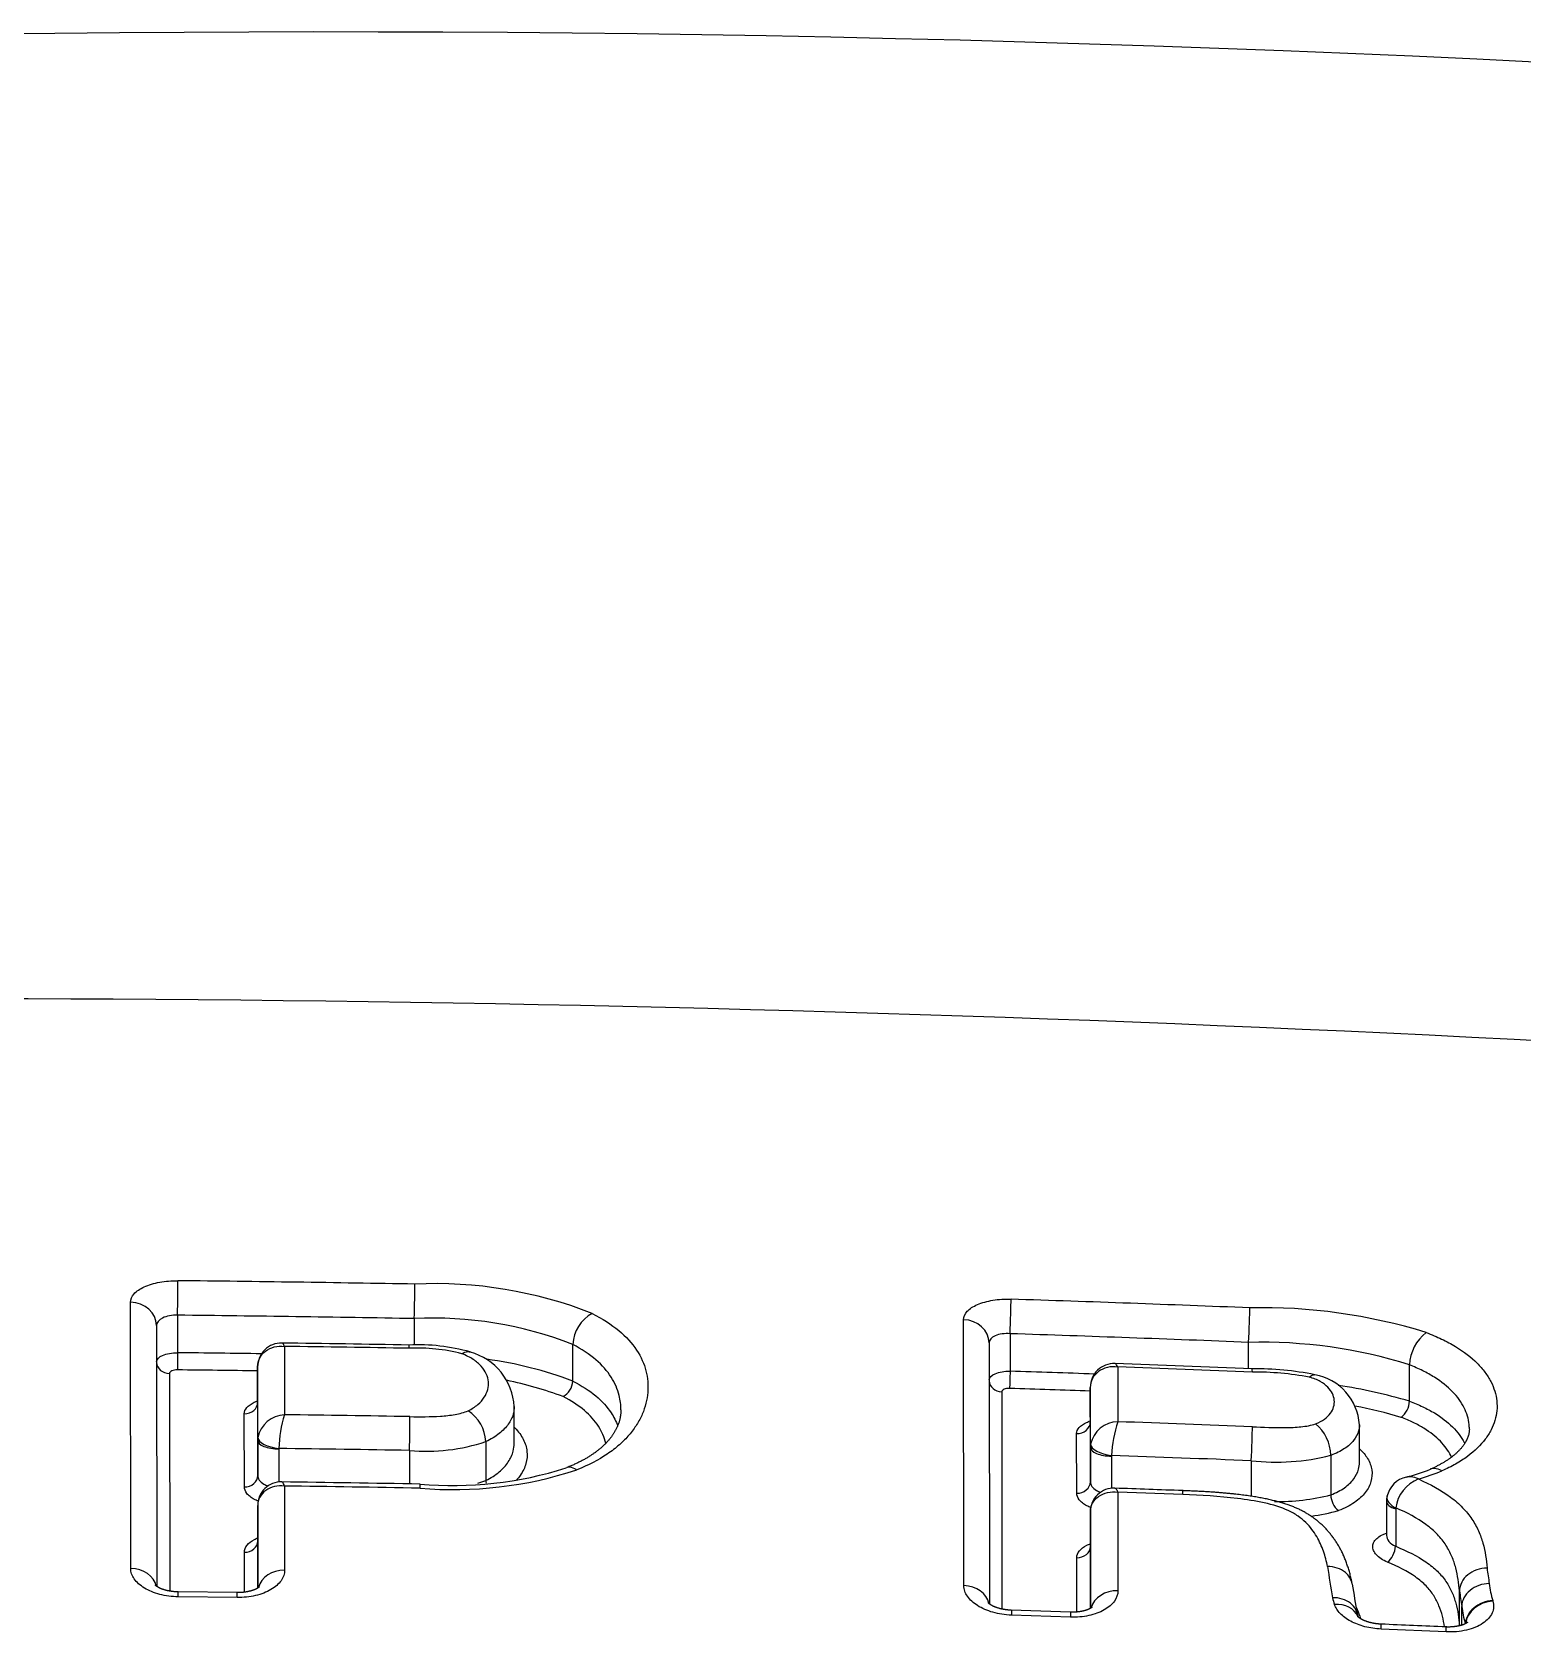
# Model space of a CAD drawing. Header units: millimetres. Extents: x 863 to 5283, y 810 to 2397.
# Drawn here: x 1636.159 to 1636.725, y 1449.06 to 1449.667 of the extents above; entities that cross this region are included whole.
import ezdxf

# ---------------------------------------------------------------- set-up
doc = ezdxf.new("R2010")
doc.units = ezdxf.units.MM
doc.layers.add('Wbudowane', color=175, linetype='Continuous')

# ---------------------------------------------------------------- blocks, each defined once
blk = doc.blocks.new('Z$W@#21058')
for p, q in [((20.01176, 143.22042), (20.01165, 143.32138)), ((20.02953, 143.3165), (20.02953, 143.30226)), ((20.1194, 143.30514), (20.1194, 143.31521)), ((20.32797, 143.21386), (20.32787, 143.31478)), ((20.02154, 143.31255), (20.02164, 143.21359)), ((20.34552, 143.30949), (20.34552, 143.29526)), ((20.07008, 143.30468), (20.07011, 143.27875)), ((20.17954, 143.30539), (20.17954, 143.3054)), ((20.17954, 143.2915), (20.17954, 143.30539)), ((20.33752, 143.30595), (20.33763, 143.20694)), ((20.43605, 143.29621), (20.43605, 143.3062)), ((20.05996, 143.26911), (20.05993, 143.29688)), ((20.05993, 143.29688), (20.05993, 143.29679)), ((20.05993, 143.29679), (20.05993, 143.28346)), ((20.38634, 143.29684), (20.38636, 143.27607)), ((20.49709, 143.28385), (20.49709, 143.29764)), ((20.49709, 143.29764), (20.49709, 143.29764)), ((20.02648, 143.29436), (20.02656, 143.21178)), ((20.17954, 143.29149), (20.17954, 143.2915)), ((20.37594, 143.28904), (20.37594, 143.289)), ((20.37597, 143.26641), (20.37594, 143.28904)), ((20.37594, 143.289), (20.37594, 143.27594)), ((20.05993, 143.28346), (20.05996, 143.25565)), ((20.34234, 143.28742), (20.34243, 143.20497)), ((20.49709, 143.28385), (20.49709, 143.28385)), ((20.05488, 143.25135), (20.05485, 143.27908)), ((20.15732, 143.26785), (20.15732, 143.28179)), ((20.37078, 143.24896), (20.37075, 143.27156)), ((20.37594, 143.27594), (20.37597, 143.25328)), ((20.47811, 143.26062), (20.47811, 143.2749)), ((20.05996, 143.25565), (20.05996, 143.26911)), ((20.06797, 143.26593), (20.06796, 143.26573)), ((20.06796, 143.26573), (20.06796, 143.25317)), ((20.11757, 143.26516), (20.11757, 143.25247)), ((20.14652, 143.26853), (20.14652, 143.26852)), ((20.14652, 143.26852), (20.14652, 143.25374)), ((20.37597, 143.25328), (20.37597, 143.26641)), ((20.38399, 143.26327), (20.38397, 143.26303)), ((20.38397, 143.26303), (20.38397, 143.2508)), ((20.43704, 143.26129), (20.43704, 143.24778)), ((20.46722, 143.26332), (20.46722, 143.26331)), ((20.46722, 143.26331), (20.46722, 143.24832)), ((20.14652, 143.25373), (20.14652, 143.25374)), ((20.07014, 143.25166), (20.07017, 143.21972)), ((20.38639, 143.2493), (20.38642, 143.2119)), ((20.41103, 143.2484), (20.38639, 143.2493)), ((20.46722, 143.24832), (20.46722, 143.24832)), ((20.48838, 143.24582), (20.48838, 143.23291)), ((20.05998, 143.24427), (20.05998, 143.24408)), ((20.06001, 143.21298), (20.05998, 143.24427)), ((20.05998, 143.24408), (20.05998, 143.23078)), ((20.37603, 143.20527), (20.37599, 143.24187)), ((20.37599, 143.24187), (20.37599, 143.24173)), ((20.37599, 143.24173), (20.37599, 143.2287)), ((20.49187, 143.24335), (20.49185, 143.24304)), ((20.49185, 143.24304), (20.49185, 143.22878)), ((20.05998, 143.23078), (20.06, 143.21297)), ((20.37599, 143.2287), (20.37602, 143.20526)), ((20.05493, 143.21138), (20.05491, 143.22655)), ((20.37082, 143.20385), (20.3708, 143.22446)), ((20.05215, 143.21121), (20.02977, 143.21148)), ((20.05217, 143.20935), (20.02978, 143.20962)), ((20.51606, 143.19862), (20.51606, 143.21184)), ((20.36838, 143.20378), (20.34596, 143.20453)), ((20.51693, 143.19887), (20.51693, 143.206)), ((20.52867, 143.2082), (20.52873, 143.208)), ((20.36842, 143.20191), (20.346, 143.20266)), ((20.51101, 143.1963), (20.48631, 143.19737))]:
    blk.add_line(p, q)
for centre, radius, start, end in [((20.08536, 134.57068), 9.23285, 71.919951, 91.398326), ((19.93395, 131.71214), 11.72448, 80.27926, 90.361369), ((19.86433, 128.71244), 14.61809, 88.999437, 89.351969), ((20.12711, 143.16446), 0.16402, 68.61959, 92.6289), ((19.87621, 129.15077), 14.17959, 87.735516, 88.10185), ((20.44128, 143.11002), 0.20933, 72.74036, 91.31422), ((19.86433, 128.72345), 14.59399, 88.998563, 89.35141), ((20.12664, 143.17033), 0.14506, 68.61405, 92.86031), ((20.19375, 143.30471), 0.01423, 118.7381, 177.22071), ((19.87627, 129.16351), 14.15376, 87.733367, 88.100084), ((20.51377, 143.29684), 0.0167, 128.43175, 177.23783), ((19.86432, 128.68758), 14.61562, 89.227445, 89.3523), ((20.06888, 143.29698), 0.00895, 88.58562, 180.26009), ((19.87004, 128.94352), 14.36379, 89.013289, 89.205933), ((19.86442, 128.58492), 14.7212, 89.015302, 89.199527), ((20.12086, 143.23219), 0.07308, 74.31565, 92.72091), ((20.12058, 143.23624), 0.06778, 75.60359, 92.67712), ((20.13446, 143.28049), 0.02289, 3.26234, 74.24422), ((20.44087, 143.11866), 0.1876, 72.56185, 91.47304), ((19.8643, 128.69112), 14.60555, 89.232546, 89.352016), ((20.12664, 143.15133), 0.14981, 69.32256, 82.26179), ((19.87613, 129.12275), 14.18028, 87.973849, 88.103078), ((20.38492, 143.28915), 0.00897, 87.2912, 180.23438), ((19.90541, 129.78843), 13.5182, 87.744601, 87.965443), ((19.87696, 129.0297), 14.27624, 87.749982, 87.955246), ((20.43878, 143.18489), 0.11128, 78.40349, 90.705), ((20.43787, 143.17863), 0.1163, 79.50526, 90.20788), ((20.12639, 143.15422), 0.14039, 69.36887, 78.48097), ((20.17234, 143.2919), 0.00721, 299.1727, 356.74216), ((19.87604, 129.12559), 14.1709, 87.978368, 88.102193), ((20.45753, 143.27359), 0.02062, 3.65234, 79.87114), ((20.44079, 143.09415), 0.19787, 73.47104, 81.50002), ((20.48861, 143.28433), 0.00849, 308.88653, 356.73389), ((20.07068, 143.26788), 0.01088, 92.99736, 168.40876), ((20.11438, 143.26478), 0.04642, 162.48317, 178.58135), ((19.86438, 128.48883), 14.79135, 89.018485, 89.203055), ((20.13183, 143.26784), 0.01471, 2.6959, 57.2261), ((20.44065, 143.09903), 0.18646, 73.39225, 78.9447), ((20.38672, 143.26514), 0.01094, 91.89538, 167.40792), ((20.43289, 143.26083), 0.04896, 161.8638, 177.15032), ((19.87632, 128.92555), 14.35958, 87.760417, 87.964487), ((20.45142, 143.26303), 0.01581, 1.04094, 50.77297), ((20.06757, 143.26911), 0.00761, 172.74506, 179.9921), ((19.86438, 128.4925), 14.77483, 89.018124, 89.210472), ((20.12395, 143.33642), 0.07155, 264.88226, 288.39278), ((20.38363, 143.26641), 0.00766, 171.63951, 179.98964), ((20.13409, 143.39221), 0.14036, 264.86972, 287.81855), ((19.87636, 128.93229), 14.33996, 87.75922, 87.971344), ((20.44656, 143.34522), 0.08447, 263.5311, 284.16148), ((20.47804, 143.32413), 0.07136, 284.54213, 292.19971), ((20.06883, 143.24438), 0.00885, 88.56482, 180.26189), ((19.87449, 129.09627), 14.15829, 89.00016, 89.212595), ((20.1343, 143.39974), 0.14943, 265.10879, 288.22111), ((20.12396, 143.31727), 0.06743, 286.79137, 289.55069), ((20.15395, 143.25414), 0.00744, 183.19689, 191.21164), ((20.49801, 143.2456), 0.00968, 102.18368, 167.74163), ((20.50559, 143.24146), 0.01385, 111.59221, 172.16383), ((20.47885, 143.33145), 0.08009, 285.67934, 292.39559), ((19.8644, 128.44949), 14.8036, 89.004648, 89.203698), ((20.38488, 143.24198), 0.00888, 87.32271, 180.43164), ((19.96713, 131.34986), 11.90833, 87.863894, 87.987647), ((20.44697, 143.32705), 0.0813, 269.18268, 284.42847), ((20.47511, 143.24847), 0.00789, 181.12768, 230.79347), ((20.49778, 143.24585), 0.0094, 168.9362, 180.14641), ((20.44717, 143.32818), 0.08884, 278.21443, 284.97165), ((21.66745, 143.4108), 1.21638, 188.97166, 189.538), ((20.84583, 143.26354), 0.32219, 187.67605, 188.73111), ((21.60554, 143.39383), 1.14432, 189.0225, 189.58795), ((20.88219, 143.26247), 0.36961, 187.87331, 188.78891), ((20.56683, 143.21915), 0.03971, 186.52693, 196.00217), ((20.53085, 143.22643), 0.06527, 195.26524, 197.54738), ((20.53207, 143.21895), 0.05708, 195.57741, 197.22171), ((20.55632, 143.21061), 0.03967, 186.67638, 196.41965), ((19.9843, 131.38138), 11.82852, 87.448032, 87.567772)]:
    blk.add_arc(centre, radius, start, end)
for centre, major_axis, ratio, start_param, end_param in [((20.02953, 143.32073), (-0.00011, -0.01), 0.005881, 1.134501, 2.662121), ((20.11939, 143.31944), (-0.00017, -0.01), 0.008753, 1.134546, 2.66241), ((20.01154, 143.31255), (-0.01, -0.00001), 0.883626, 3.140536, 4.69999), ((20.34551, 143.31372), (-0.00033, -0.00999), 0.016063, 1.13474, 2.66373), ((20.43604, 143.31042), (0.0004, 0.00999), 0.019044, 4.276445, 5.806109), ((20.32752, 143.30595), (-0.01, -0.00001), 0.884166, 3.140534, 4.67603), ((20.02954, 143.30015), (-0.00006, -0.005), 0.005874, 4.276093, 5.797003), ((20.11722, 143.29518), (-0.00017, -0.01), 0.008621, 2.639021, 3.141582), ((20.02654, 143.29878), (0.005, 0.00001), 0.88348, 3.20419, 4.698852), ((20.34552, 143.29314), (-0.00017, -0.005), 0.016038, 4.276332, 5.798526), ((20.43701, 143.28617), (-0.00039, -0.00999), 0.018921, 2.640681, 3.141767), ((20.34252, 143.29184), (0.005, 0.00001), 0.884052, 3.196722, 4.674838), ((20.05493, 143.28346), (0.005, 0.00001), 0.876482, 4.69682, 6.282158), ((20.11756, 143.26939), (-0.00017, -0.01), 0.008593, 1.134543, 2.610999), ((20.37094, 143.27594), (0.005, 0.00001), 0.877002, 4.672889, 6.282156), ((20.43704, 143.26551), (-0.00039, -0.00999), 0.018832, 1.134844, 2.617974), ((20.06796, 143.26911), (0.008, 0), 0.422618, 3.142138, 4.712935), ((20.06797, 143.26931), (0.00794, -0.00097), 0.420013, 3.203765, 4.764046), ((20.38397, 143.26641), (0.008, 0), 0.422618, 3.142138, 4.712935), ((20.38398, 143.26665), (0.00792, -0.00112), 0.419142, 3.212536, 4.772004), ((20.05496, 143.25565), (0.005, 0.00001), 0.861404, 4.696982, 6.282212), ((20.37097, 143.25328), (-0.005, -0.00001), 0.864696, 1.531612, 3.140608), ((20.41062, 143.23992), (-0.00037, -0.00999), 0.017921, 2.585634, 3.141647), ((20.49641, 143.24614), (0.00786, -0.00151), 0.515511, 3.141384, 4.199187), ((20.49638, 143.24582), (0.008, 0), 0.422618, 3.141577, 4.109974), ((20.05498, 143.23078), (0.005, 0.00001), 0.845548, 4.697092, 6.282259), ((20.37099, 143.2287), (-0.005, -0.00001), 0.849218, 1.531873, 3.140656), ((20.48901, 143.22704), (0.00188, 0.00463), 0.466518, 3.7759, 5.277976), ((20.01165, 143.21219), (-0.01, -0.00001), 0.822203, 3.325631, 4.700407), ((20.07001, 143.2115), (0.01, 0.00001), 0.82216, 1.554511, 2.941827), ((20.02965, 143.20148), (-0.00011, -0.01), 0.005839, 2.521212, 3.141802), ((20.05202, 143.20122), (-0.00013, -0.01), 0.006547, 2.521189, 3.141735), ((20.32763, 143.20565), (-0.01, -0.00001), 0.821812, 3.313221, 4.677019), ((20.38603, 143.20369), (-0.01, -0.00001), 0.821706, 4.67264, 6.07139), ((20.46816, 143.19856), (-0.0095, -0.00311), 0.800724, 3.199222, 4.409988), ((20.52823, 143.19978), (0.00955, 0.00297), 0.805073, 1.275003, 2.808978)]:
    blk.add_ellipse(centre, major_axis=major_axis, ratio=ratio, start_param=start_param, end_param=end_param)
for points, knots in [([(20.01165, 143.32138), (20.01165, 143.3225), (20.01213, 143.3236), (20.01392, 143.32561), (20.01525, 143.32653), (20.01774, 143.32766), (20.01867, 143.32801), (20.02063, 143.3286), (20.02166, 143.32884), (20.02384, 143.32924), (20.02499, 143.32939), (20.02729, 143.32957), (20.02847, 143.32962), (20.02966, 143.3296)], [0, 0, 0, 0, 0.25, 0.25, 0.5, 0.5, 0.625, 0.625, 0.75, 0.75, 0.875, 0.875, 1, 1, 1, 1]), ([(20.32787, 143.31478), (20.32787, 143.3159), (20.32835, 143.31699), (20.33014, 143.31895), (20.33148, 143.31984), (20.33397, 143.32092), (20.33489, 143.32124), (20.33685, 143.32178), (20.33788, 143.32201), (20.34007, 143.32235), (20.34121, 143.32248), (20.34352, 143.32261), (20.34469, 143.32263), (20.34588, 143.32259)], [0, 0, 0, 0, 0.25, 0.25, 0.5, 0.5, 0.625, 0.625, 0.75, 0.75, 0.875, 0.875, 1, 1, 1, 1]), ([(20.02953, 143.3165), (20.02848, 143.31653), (20.02744, 143.31645), (20.0255, 143.31609), (20.02461, 143.3158), (20.0224, 143.31471), (20.02154, 143.31366), (20.02154, 143.31255)], [0, 0, 0, 0, 0.25, 0.25, 0.5, 0.5, 1, 1, 1, 1]), ([(20.18691, 143.31719), (20.1908, 143.31521), (20.19419, 143.31301), (20.19977, 143.30835), (20.20201, 143.30588), (20.20546, 143.30068), (20.20662, 143.29804), (20.20799, 143.29268), (20.2082, 143.28995), (20.20774, 143.28443), (20.20707, 143.28169), (20.20532, 143.27761), (20.20461, 143.27626), (20.20294, 143.27361), (20.20199, 143.27231), (20.1998, 143.26977), (20.19858, 143.26853), (20.19583, 143.26611), (20.1943, 143.26492), (20.1893, 143.26154), (20.18544, 143.25954), (20.18103, 143.25781)], [0, 0, 0, 0, 0.125, 0.125, 0.25, 0.25, 0.375, 0.375, 0.5, 0.5, 0.625, 0.625, 0.6875, 0.6875, 0.75, 0.75, 0.8125, 0.8125, 0.875, 0.875, 1, 1, 1, 1]), ([(20.34552, 143.30949), (20.34446, 143.30957), (20.34343, 143.30954), (20.34149, 143.30927), (20.3406, 143.30904), (20.33838, 143.30806), (20.33752, 143.30705), (20.33752, 143.30595)], [0, 0, 0, 0, 0.25, 0.25, 0.5, 0.5, 1, 1, 1, 1]), ([(20.50339, 143.30992), (20.50547, 143.30915), (20.50743, 143.30831), (20.51115, 143.30654), (20.51291, 143.30559), (20.51775, 143.30265), (20.52047, 143.30055), (20.52385, 143.29718), (20.52486, 143.29602), (20.5266, 143.29368), (20.52809, 143.29132), (20.52908, 143.28889), (20.52983, 143.28644), (20.53009, 143.2852), (20.53048, 143.28148), (20.53024, 143.27902), (20.52915, 143.27537), (20.52866, 143.27415), (20.52742, 143.27176), (20.52668, 143.27059), (20.5241, 143.26716), (20.52189, 143.26498), (20.51775, 143.26191), (20.51624, 143.26093), (20.51298, 143.25908), (20.51124, 143.25821), (20.50936, 143.2574)], [0, 0, 0, 0, 0.0625, 0.0625, 0.125, 0.125, 0.25, 0.25, 0.3125, 0.3125, 0.375, 0.4375, 0.4375, 0.5, 0.5, 0.625, 0.625, 0.6875, 0.6875, 0.75, 0.75, 0.875, 0.875, 0.9375, 0.9375, 1, 1, 1, 1]), ([(20.02155, 143.29899), (20.02168, 143.29984), (20.02252, 143.30066), (20.02462, 143.30158), (20.02551, 143.30183), (20.02744, 143.30218), (20.02848, 143.30227), (20.02953, 143.30226)], [0, 0, 0, 0, 0.4800144, 0.4800144, 0.7400072, 0.7400072, 1, 1, 1, 1]), ([(20.05993, 143.29688), (20.05993, 143.29925), (20.06105, 143.30145), (20.06391, 143.30361), (20.06502, 143.30413), (20.06747, 143.30474), (20.06877, 143.30483), (20.07008, 143.30468)], [0, 0, 0, 0, 0.5, 0.5, 0.75, 0.75, 1, 1, 1, 1]), ([(20.07008, 143.30468), (20.06982, 143.30532), (20.06956, 143.30572), (20.06924, 143.30591), (20.06917, 143.30593), (20.0691, 143.30593)], [0, 0, 0, 0, 0.782679, 0.782679, 1, 1, 1, 1]), ([(20.13743, 143.30189), (20.13821, 143.3024), (20.13899, 143.30268), (20.14002, 143.30269), (20.14033, 143.30264), (20.14062, 143.30254)], [0, 0, 0, 0, 0.687918, 0.687918, 1, 1, 1, 1]), ([(20.13979, 143.28021), (20.14123, 143.28092), (20.14245, 143.28173), (20.14449, 143.28347), (20.14529, 143.28438), (20.14654, 143.28628), (20.14698, 143.28727), (20.1475, 143.28926), (20.14759, 143.29026), (20.14741, 143.29227), (20.14714, 143.29327), (20.14625, 143.29522), (20.14564, 143.29617), (20.14399, 143.29802), (20.14297, 143.2989), (20.14052, 143.30052), (20.13907, 143.30126), (20.13743, 143.30189)], [0, 0, 0, 0, 0.125, 0.125, 0.25, 0.25, 0.375, 0.375, 0.5, 0.5, 0.625, 0.625, 0.75, 0.75, 0.875, 0.875, 1, 1, 1, 1]), ([(20.1978, 143.28062), (20.1978, 143.28243), (20.19759, 143.28423), (20.19656, 143.28837), (20.19557, 143.29071), (20.19262, 143.29532), (20.19069, 143.29752), (20.18586, 143.30167), (20.18293, 143.30363), (20.17954, 143.30539)], [0, 0, 0, 0, 0.199333, 0.199333, 0.466222, 0.466222, 0.733111, 0.733111, 1, 1, 1, 1]), ([(20.02947, 143.29573), (20.02868, 143.29574), (20.02791, 143.29559), (20.0268, 143.29509), (20.02648, 143.29473), (20.02648, 143.29436)], [0, 0, 0, 0, 0.5, 0.5, 1, 1, 1, 1]), ([(20.33754, 143.29206), (20.33766, 143.29291), (20.3385, 143.29372), (20.3406, 143.29461), (20.34149, 143.29486), (20.34342, 143.29519), (20.34446, 143.29527), (20.34552, 143.29526)], [0, 0, 0, 0, 0.479795, 0.479795, 0.739898, 0.739898, 1, 1, 1, 1]), ([(20.38634, 143.29684), (20.38501, 143.29702), (20.3837, 143.29696), (20.38118, 143.29638), (20.38005, 143.29587), (20.37809, 143.29441), (20.3773, 143.2935), (20.37623, 143.29141), (20.37594, 143.29025), (20.37594, 143.28904)], [0, 0, 0, 0, 0.25, 0.25, 0.5, 0.5, 0.75, 0.75, 1, 1, 1, 1]), ([(20.38634, 143.29684), (20.38608, 143.29749), (20.38581, 143.2979), (20.38547, 143.29809), (20.38541, 143.29811), (20.38534, 143.29811)], [0, 0, 0, 0, 0.7951152, 0.7951152, 1, 1, 1, 1]), ([(20.51981, 143.27331), (20.51981, 143.27387), (20.51978, 143.27444), (20.51951, 143.27716), (20.51887, 143.27929), (20.51731, 143.28241), (20.51669, 143.28344), (20.51523, 143.28547), (20.51438, 143.28648), (20.51154, 143.28942), (20.50925, 143.29126), (20.50516, 143.29383), (20.50368, 143.29466), (20.50052, 143.29623), (20.49885, 143.29696), (20.49709, 143.29764)], [0, 0, 0, 0, 0.062136, 0.062136, 0.296602, 0.296602, 0.413835, 0.413835, 0.531068, 0.531068, 0.765534, 0.765534, 0.882767, 0.882767, 1, 1, 1, 1]), ([(20.17954, 143.2915), (20.18292, 143.28979), (20.18583, 143.2879), (20.1907, 143.28382), (20.19261, 143.28169), (20.19513, 143.27787), (20.19596, 143.27621), (20.19656, 143.27452)], [0, 0, 0, 0, 0.367157, 0.367157, 0.734314, 0.734314, 1, 1, 1, 1]), ([(20.34534, 143.28872), (20.34454, 143.28875), (20.34377, 143.28862), (20.34266, 143.28815), (20.34234, 143.28779), (20.34234, 143.28742)], [0, 0, 0, 0, 0.5, 0.5, 1, 1, 1, 1]), ([(20.45905, 143.29298), (20.45962, 143.29354), (20.46018, 143.29387), (20.46083, 143.29395), (20.46099, 143.29394), (20.46114, 143.2939)], [0, 0, 0, 0, 0.749817, 0.749817, 1, 1, 1, 1]), ([(20.46142, 143.27527), (20.46276, 143.27578), (20.46388, 143.27639), (20.46578, 143.27776), (20.46651, 143.2785), (20.46765, 143.28005), (20.46806, 143.28087), (20.46853, 143.28253), (20.46862, 143.28336), (20.46847, 143.28506), (20.46823, 143.28591), (20.46743, 143.28757), (20.46686, 143.2884), (20.46533, 143.28995), (20.46439, 143.29068), (20.46201, 143.292), (20.46063, 143.29256), (20.45905, 143.29298)], [0, 0, 0, 0, 0.125, 0.125, 0.25, 0.25, 0.375, 0.375, 0.5, 0.5, 0.625, 0.625, 0.75, 0.75, 0.875, 0.875, 1, 1, 1, 1]), ([(20.05485, 143.27908), (20.05485, 143.27991), (20.0552, 143.28072), (20.05649, 143.2822), (20.05746, 143.28288), (20.05905, 143.28362), (20.05948, 143.28379), (20.05992, 143.28395)], [0, 0, 0, 0, 0.429313, 0.429313, 0.858626, 0.858626, 1, 1, 1, 1]), ([(20.19208, 143.2679), (20.19208, 143.2679), (20.19208, 143.2679), (20.19153, 143.2701), (20.1906, 143.27227), (20.18791, 143.27642), (20.18616, 143.27842), (20.18168, 143.28223), (20.17899, 143.28401), (20.17585, 143.28561)], [0, 0, 0, 0, 0.000527, 0.000527, 0.333685, 0.333685, 0.666842, 0.666842, 1, 1, 1, 1]), ([(20.49709, 143.28385), (20.49886, 143.2832), (20.50052, 143.2825), (20.50367, 143.28101), (20.50516, 143.28021), (20.50928, 143.27773), (20.51156, 143.27595), (20.51531, 143.2722), (20.51679, 143.27019), (20.5179, 143.26805), (20.51796, 143.26792), (20.51802, 143.2678)], [0, 0, 0, 0, 0.163293, 0.163293, 0.326586, 0.326586, 0.653172, 0.653172, 0.979758, 0.979758, 1, 1, 1, 1]), ([(20.11775, 143.27801), (20.12161, 143.27795), (20.1255, 143.27793), (20.13118, 143.2783), (20.13305, 143.27849), (20.13667, 143.27913), (20.13835, 143.27957), (20.13979, 143.28021)], [0, 0, 0, 0, 0.5, 0.5, 0.75, 0.75, 1, 1, 1, 1]), ([(20.15732, 143.28179), (20.15732, 143.28084), (20.15719, 143.2799), (20.15656, 143.27766), (20.15593, 143.27636), (20.15417, 143.27389), (20.15304, 143.27271), (20.15018, 143.27047), (20.14849, 143.26944), (20.14652, 143.26852)], [0, 0, 0, 0, 0.1938139, 0.1938139, 0.4625426, 0.4625426, 0.7312713, 0.7312713, 1, 1, 1, 1]), ([(20.1978, 143.28062), (20.1978, 143.28051), (20.1978, 143.28025), (20.19778, 143.27979), (20.19775, 143.27928), (20.19769, 143.27876), (20.19762, 143.27824), (20.19753, 143.27773), (20.19742, 143.27721), (20.1973, 143.2767), (20.19716, 143.2762), (20.197, 143.27571), (20.19684, 143.27523), (20.19666, 143.27477), (20.19647, 143.27431), (20.19627, 143.27385), (20.19604, 143.27338), (20.1958, 143.27292), (20.19555, 143.27246), (20.19528, 143.272), (20.19501, 143.27157), (20.19475, 143.27117), (20.19448, 143.27078), (20.19418, 143.27036), (20.19385, 143.26993), (20.19352, 143.26951), (20.19317, 143.26909), (20.19281, 143.26868), (20.19244, 143.26827), (20.19205, 143.26787), (20.19165, 143.26747), (20.19124, 143.26707), (20.19082, 143.26667), (20.19038, 143.26628), (20.18993, 143.26589), (20.18949, 143.26553), (20.18904, 143.26517), (20.18858, 143.26482), (20.1881, 143.26445), (20.18761, 143.2641), (20.18714, 143.26377), (20.18668, 143.26346), (20.18619, 143.26314), (20.18566, 143.2628), (20.1851, 143.26246), (20.18452, 143.26212), (20.18394, 143.26179), (20.18335, 143.26146), (20.18274, 143.26114), (20.18213, 143.26082), (20.1815, 143.26051), (20.18086, 143.2602), (20.1802, 143.2599), (20.17954, 143.2596), (20.17886, 143.25931), (20.17817, 143.25902), (20.17757, 143.25878), (20.17724, 143.25865), (20.1771, 143.2586)], [0, 0, 0, 0, 0.015518, 0.040278, 0.064898, 0.089349, 0.113747, 0.138557, 0.163017, 0.18704, 0.210568, 0.233576, 0.256057, 0.27623, 0.297553, 0.318745, 0.339776, 0.360617, 0.381243, 0.401631, 0.421757, 0.437859, 0.454327, 0.473421, 0.492128, 0.510464, 0.528463, 0.546157, 0.563578, 0.580753, 0.597705, 0.614886, 0.631725, 0.648323, 0.664707, 0.680896, 0.695415, 0.71077, 0.726407, 0.742264, 0.756037, 0.769387, 0.783176, 0.798563, 0.813839, 0.829015, 0.844104, 0.859116, 0.874064, 0.888958, 0.903808, 0.918624, 0.933412, 0.948257, 0.963035, 0.977792, 0.992536, 1, 1, 1, 1]), ([(20.37075, 143.27156), (20.37075, 143.27238), (20.37109, 143.27319), (20.37239, 143.27464), (20.37336, 143.2753), (20.37499, 143.27601), (20.37545, 143.27619), (20.37594, 143.27635)], [0, 0, 0, 0, 0.424106, 0.424106, 0.848213, 0.848213, 1, 1, 1, 1]), ([(20.51305, 143.26264), (20.51296, 143.26283), (20.51287, 143.26302), (20.51183, 143.26507), (20.51049, 143.26692), (20.5071, 143.27039), (20.50503, 143.27204), (20.5013, 143.27434), (20.49994, 143.27508), (20.49707, 143.27647), (20.49555, 143.27712), (20.49394, 143.27772)], [0, 0, 0, 0, 0.0326297, 0.0326297, 0.3550865, 0.3550865, 0.6775432, 0.6775432, 0.8387716, 0.8387716, 1, 1, 1, 1]), ([(20.15732, 143.27398), (20.15741, 143.27389), (20.15749, 143.2738), (20.15895, 143.27232), (20.15999, 143.27088), (20.1615, 143.2679), (20.16197, 143.26636), (20.1623, 143.26329), (20.16218, 143.26175), (20.16134, 143.25868), (20.16062, 143.25717), (20.15916, 143.25507), (20.15864, 143.25442), (20.15806, 143.25379)], [0, 0, 0, 0, 0.013796, 0.013796, 0.235485, 0.235485, 0.457174, 0.457174, 0.678862, 0.678862, 0.900551, 0.900551, 1, 1, 1, 1]), ([(20.37594, 143.27592), (20.37594, 143.27587), (20.37594, 143.27576), (20.37592, 143.2756), (20.37588, 143.27544), (20.37584, 143.27531), (20.3758, 143.27522), (20.37577, 143.27514), (20.37574, 143.27509), (20.37571, 143.27504), (20.37568, 143.275), (20.37567, 143.27497), (20.37566, 143.27497), (20.37566, 143.27497)], [0, 0, 0, 0, 0.097777, 0.224439, 0.333762, 0.436159, 0.532384, 0.601305, 0.668023, 0.756056, 0.83792, 0.923187, 1, 1, 1, 1]), ([(20.43747, 143.27416), (20.44159, 143.274), (20.44572, 143.27381), (20.45188, 143.27387), (20.45392, 143.27394), (20.4579, 143.27436), (20.45977, 143.2747), (20.46142, 143.27527)], [0, 0, 0, 0, 0.5, 0.5, 0.75, 0.75, 1, 1, 1, 1]), ([(20.47811, 143.2749), (20.47811, 143.27408), (20.47799, 143.27326), (20.4774, 143.27126), (20.47678, 143.27008), (20.47501, 143.26787), (20.47386, 143.26682), (20.47094, 143.26489), (20.46923, 143.26404), (20.46722, 143.26331)], [0, 0, 0, 0, 0.185356, 0.185356, 0.456904, 0.456904, 0.728452, 0.728452, 1, 1, 1, 1]), ([(20.51981, 143.2733), (20.51981, 143.2733), (20.51981, 143.27318), (20.5198, 143.27291), (20.51978, 143.27253), (20.51974, 143.27215), (20.51967, 143.27177), (20.5196, 143.27139), (20.5195, 143.27103), (20.5194, 143.27067), (20.51929, 143.27033), (20.51916, 143.27), (20.51902, 143.26966), (20.51887, 143.26931), (20.5187, 143.26897), (20.51853, 143.26864), (20.51834, 143.26831), (20.51814, 143.26797), (20.51791, 143.26763), (20.51769, 143.2673), (20.51746, 143.26698), (20.51721, 143.26666), (20.51694, 143.26632), (20.51665, 143.26597), (20.51634, 143.26562), (20.51602, 143.26528), (20.51569, 143.26494), (20.51535, 143.2646), (20.515, 143.26427), (20.51463, 143.26394), (20.51425, 143.2636), (20.51385, 143.26327), (20.51346, 143.26296), (20.51305, 143.26264), (20.51264, 143.26233), (20.51219, 143.26201), (20.51173, 143.26169), (20.51126, 143.26138), (20.5108, 143.26108), (20.51032, 143.26079), (20.50982, 143.26049), (20.50929, 143.26018), (20.50875, 143.25988), (20.50819, 143.25958), (20.50762, 143.25928), (20.50707, 143.25901), (20.50653, 143.25875), (20.50599, 143.25849), (20.50545, 143.25825), (20.50512, 143.25811), (20.50495, 143.25803)], [0, 0, 0, 0, 0.000687, 0.030865, 0.061707, 0.092699, 0.123035, 0.15226, 0.180224, 0.20699, 0.23269, 0.255482, 0.279557, 0.303899, 0.328432, 0.349534, 0.371394, 0.394261, 0.416577, 0.438407, 0.457315, 0.476728, 0.498534, 0.519897, 0.540854, 0.561454, 0.581744, 0.601764, 0.621552, 0.641143, 0.660567, 0.679852, 0.699002, 0.71642, 0.73485, 0.753603, 0.772621, 0.791833, 0.808644, 0.82604, 0.844805, 0.863465, 0.882033, 0.900526, 0.918958, 0.937254, 0.952976, 0.969632, 0.986617, 1, 1, 1, 1]), ([(20.14652, 143.25374), (20.14849, 143.25473), (20.15017, 143.25583), (20.15301, 143.25821), (20.15417, 143.2595), (20.15593, 143.26212), (20.15655, 143.26348), (20.15719, 143.26586), (20.15732, 143.26686), (20.15732, 143.26785)], [0, 0, 0, 0, 0.2686967, 0.2686967, 0.5373935, 0.5373935, 0.8060902, 0.8060902, 1, 1, 1, 1]), ([(20.47812, 143.26578), (20.47941, 143.2646), (20.48041, 143.26338), (20.48202, 143.2607), (20.48255, 143.25923), (20.48298, 143.25628), (20.48288, 143.25483), (20.48227, 143.2527), (20.48199, 143.25199), (20.48127, 143.25059), (20.48083, 143.24989), (20.47926, 143.24787), (20.4779, 143.2466), (20.47535, 143.24485), (20.47441, 143.2443), (20.47238, 143.24327), (20.47129, 143.24279), (20.47012, 143.24236)], [0, 0, 0, 0, 0.150818, 0.150818, 0.320654, 0.320654, 0.490491, 0.490491, 0.575409, 0.575409, 0.660327, 0.660327, 0.830164, 0.830164, 0.915082, 0.915082, 1, 1, 1, 1]), ([(20.18103, 143.25781), (20.18016, 143.2584), (20.17927, 143.25874), (20.17798, 143.25883), (20.17752, 143.25876), (20.1771, 143.2586)], [0, 0, 0, 0, 0.626942, 0.626942, 1, 1, 1, 1]), ([(20.46722, 143.24832), (20.46923, 143.24908), (20.47097, 143.25), (20.47387, 143.25205), (20.47502, 143.25317), (20.4768, 143.25554), (20.4774, 143.25678), (20.47799, 143.25888), (20.47811, 143.25975), (20.47811, 143.26062)], [0, 0, 0, 0, 0.271368, 0.271368, 0.542736, 0.542736, 0.814104, 0.814104, 1, 1, 1, 1]), ([(20.50936, 143.2574), (20.50843, 143.25797), (20.50747, 143.25829), (20.50603, 143.25835), (20.5055, 143.25826), (20.50501, 143.25805)], [0, 0, 0, 0, 0.6116595, 0.6116595, 1, 1, 1, 1]), ([(20.05996, 143.25565), (20.05996, 143.25506), (20.06016, 143.25447), (20.06096, 143.25336), (20.06155, 143.25284), (20.06275, 143.25212), (20.06327, 143.25188), (20.06383, 143.25167)], [0, 0, 0, 0, 0.380359, 0.380359, 0.760718, 0.760718, 1, 1, 1, 1]), ([(20.07014, 143.25166), (20.06988, 143.25237), (20.06962, 143.25285), (20.06926, 143.25317), (20.06915, 143.25322), (20.06905, 143.25322)], [0, 0, 0, 0, 0.698695, 0.698695, 1, 1, 1, 1]), ([(20.37597, 143.25328), (20.37597, 143.2527), (20.37618, 143.25211), (20.37698, 143.25098), (20.37757, 143.25045), (20.37875, 143.24972), (20.37925, 143.24947), (20.37979, 143.24925)], [0, 0, 0, 0, 0.383516, 0.383516, 0.767031, 0.767031, 1, 1, 1, 1]), ([(20.5005, 143.25434), (20.49954, 143.25482), (20.49858, 143.25511), (20.49707, 143.25524), (20.4965, 143.2552), (20.49597, 143.25506)], [0, 0, 0, 0, 0.59962, 0.59962, 1, 1, 1, 1]), ([(20.5005, 143.25434), (20.50509, 143.25232), (20.50916, 143.25004), (20.51436, 143.24618), (20.51591, 143.24483), (20.51861, 143.24205), (20.51977, 143.24062), (20.52176, 143.23766), (20.52259, 143.23613), (20.52396, 143.23307), (20.52558, 143.22844), (20.52626, 143.2237), (20.52653, 143.2205)], [0, 0, 0, 0, 0.25, 0.25, 0.375, 0.375, 0.5, 0.5, 0.625, 0.625, 0.75, 1, 1, 1, 1]), ([(20.06013, 143.24594), (20.05962, 143.24614), (20.05914, 143.24637), (20.05809, 143.24692), (20.05754, 143.24727), (20.0566, 143.248), (20.0562, 143.24839), (20.05522, 143.24961), (20.05489, 143.25047), (20.05488, 143.25135)], [0, 0, 0, 0, 0.157733, 0.157733, 0.3683, 0.3683, 0.578867, 0.578867, 1, 1, 1, 1]), ([(20.07014, 143.25166), (20.06883, 143.25182), (20.06753, 143.25176), (20.06507, 143.2512), (20.06397, 143.25071), (20.06111, 143.24867), (20.05998, 143.24656), (20.05998, 143.24427)], [0, 0, 0, 0, 0.25, 0.25, 0.5, 0.5, 1, 1, 1, 1]), ([(20.37613, 143.24346), (20.37558, 143.24368), (20.37506, 143.24393), (20.37398, 143.24451), (20.37344, 143.24487), (20.37249, 143.24562), (20.3721, 143.24601), (20.37112, 143.24724), (20.37078, 143.2481), (20.37078, 143.24896)], [0, 0, 0, 0, 0.166503, 0.166503, 0.374877, 0.374877, 0.583251, 0.583251, 1, 1, 1, 1]), ([(20.37599, 143.24187), (20.37599, 143.24304), (20.37628, 143.24417), (20.37735, 143.24617), (20.37814, 143.24705), (20.3801, 143.24843), (20.38123, 143.24891), (20.38374, 143.24945), (20.38506, 143.24949), (20.38639, 143.2493)], [0, 0, 0, 0, 0.25, 0.25, 0.5, 0.5, 0.75, 0.75, 1, 1, 1, 1]), ([(20.38529, 143.25085), (20.38539, 143.25084), (20.38549, 143.2508), (20.38586, 143.25049), (20.38612, 143.25001), (20.38639, 143.2493)], [0, 0, 0, 0, 0.284158, 0.284158, 1, 1, 1, 1]), ([(20.47535, 143.21454), (20.47531, 143.21474), (20.47523, 143.2152), (20.47506, 143.21602), (20.47486, 143.21693), (20.47464, 143.21783), (20.47441, 143.21872), (20.47416, 143.2196), (20.4739, 143.22046), (20.47363, 143.22128), (20.47336, 143.22207), (20.47307, 143.22285), (20.47277, 143.22364), (20.47245, 143.22441), (20.47212, 143.22517), (20.47178, 143.22591), (20.47143, 143.22665), (20.47106, 143.22737), (20.47068, 143.22807), (20.47029, 143.22877), (20.46989, 143.22945), (20.46948, 143.23011), (20.46906, 143.23075), (20.46864, 143.23138), (20.4682, 143.23199), (20.46775, 143.2326), (20.46731, 143.23318), (20.46686, 143.23373), (20.4664, 143.23428), (20.46592, 143.23483), (20.46543, 143.23537), (20.46492, 143.23589), (20.46441, 143.2364), (20.46389, 143.2369), (20.46337, 143.23739), (20.46284, 143.23786), (20.4623, 143.23831), (20.46175, 143.23875), (20.4612, 143.23918), (20.46064, 143.2396), (20.46007, 143.24), (20.45949, 143.2404), (20.4589, 143.24078), (20.45835, 143.24112), (20.45786, 143.24141), (20.45737, 143.2417), (20.45681, 143.24201), (20.45616, 143.24234), (20.45551, 143.24267), (20.45485, 143.24298), (20.45417, 143.24329), (20.45349, 143.24358), (20.4528, 143.24386), (20.45209, 143.24413), (20.45136, 143.2444), (20.45061, 143.24466), (20.44982, 143.24492), (20.44901, 143.24517), (20.44819, 143.24542), (20.44734, 143.24566), (20.44648, 143.24589), (20.4456, 143.24611), (20.44469, 143.24633), (20.44376, 143.24654), (20.44282, 143.24675), (20.44184, 143.24694), (20.44084, 143.24714), (20.43981, 143.24733), (20.43875, 143.24751), (20.43767, 143.24769), (20.43656, 143.24786), (20.43542, 143.24802), (20.43425, 143.24818), (20.43305, 143.24833), (20.43182, 143.24848), (20.43056, 143.24862), (20.42925, 143.24875), (20.42789, 143.24889), (20.42649, 143.24901), (20.42504, 143.24913), (20.42356, 143.24925), (20.42202, 143.24936), (20.42043, 143.24946), (20.41878, 143.24956), (20.41706, 143.24965), (20.41524, 143.24974), (20.41333, 143.24982), (20.41186, 143.24988), (20.41111, 143.24991), (20.41099, 143.24991)], [0, 0, 0, 0, 0.009097, 0.024781, 0.040143, 0.055212, 0.070015, 0.084576, 0.098917, 0.113054, 0.125629, 0.138981, 0.152087, 0.164956, 0.177608, 0.19006, 0.202328, 0.214426, 0.226367, 0.238165, 0.24983, 0.261114, 0.272027, 0.282817, 0.293502, 0.304092, 0.3146, 0.32394, 0.333841, 0.343845, 0.353696, 0.363398, 0.372958, 0.382382, 0.391675, 0.40082, 0.409913, 0.418741, 0.427504, 0.43621, 0.444866, 0.453479, 0.462057, 0.470605, 0.476671, 0.482456, 0.490974, 0.4995, 0.508042, 0.516595, 0.525152, 0.533708, 0.542259, 0.55078, 0.559431, 0.56863, 0.577951, 0.587404, 0.59699, 0.606713, 0.616577, 0.626573, 0.636879, 0.647242, 0.657798, 0.668572, 0.679595, 0.690907, 0.702562, 0.714425, 0.726512, 0.738844, 0.751446, 0.764346, 0.777574, 0.791169, 0.805178, 0.819658, 0.834716, 0.850175, 0.866053, 0.882407, 0.899309, 0.916849, 0.935145, 0.954351, 0.974755, 0.996666, 1, 1, 1, 1]), ([(20.46595, 143.22112), (20.46559, 143.22306), (20.46511, 143.22498), (20.46379, 143.22879), (20.46295, 143.23067), (20.46079, 143.23433), (20.45947, 143.23612), (20.45685, 143.23866), (20.45589, 143.23947), (20.45369, 143.241), (20.45245, 143.24173), (20.44839, 143.24361), (20.4452, 143.24455), (20.43864, 143.246), (20.43521, 143.24653), (20.42492, 143.24777), (20.41798, 143.24815), (20.41103, 143.2484)], [0, 0, 0, 0, 0.125, 0.125, 0.25, 0.25, 0.375, 0.375, 0.4375, 0.4375, 0.5, 0.5, 0.625, 0.625, 0.75, 0.75, 1, 1, 1, 1]), ([(20.51606, 143.21184), (20.51582, 143.21476), (20.51542, 143.21768), (20.51427, 143.22202), (20.5138, 143.22347), (20.51258, 143.22634), (20.51183, 143.22778), (20.51002, 143.23058), (20.50895, 143.23194), (20.50642, 143.23458), (20.50494, 143.23586), (20.50004, 143.23946), (20.4962, 143.24153), (20.49187, 143.24335)], [0, 0, 0, 0, 0.25, 0.25, 0.375, 0.375, 0.5, 0.5, 0.625, 0.625, 0.75, 0.75, 1, 1, 1, 1]), ([(20.48878, 143.22279), (20.48787, 143.22316), (20.48706, 143.22357), (20.48563, 143.2245), (20.48501, 143.22501), (20.48403, 143.22607), (20.48367, 143.22663), (20.48321, 143.22777), (20.48311, 143.22834), (20.4832, 143.22948), (20.48338, 143.23003), (20.48402, 143.23109), (20.48447, 143.2316), (20.48561, 143.23251), (20.4863, 143.23293), (20.4875, 143.23348), (20.48792, 143.23365), (20.48838, 143.2338)], [0, 0, 0, 0, 0.133076, 0.133076, 0.266152, 0.266152, 0.399228, 0.399228, 0.532304, 0.532304, 0.66538, 0.66538, 0.798456, 0.798456, 0.931532, 0.931532, 1, 1, 1, 1]), ([(20.05491, 143.22655), (20.05491, 143.22747), (20.05525, 143.22838), (20.05654, 143.23002), (20.05751, 143.23078), (20.0591, 143.23161), (20.05953, 143.2318), (20.05998, 143.23198)], [0, 0, 0, 0, 0.428785, 0.428785, 0.857571, 0.857571, 1, 1, 1, 1]), ([(20.3708, 143.22446), (20.3708, 143.22536), (20.37114, 143.22625), (20.37244, 143.22785), (20.3734, 143.22858), (20.37503, 143.22938), (20.3755, 143.22958), (20.37599, 143.22975)], [0, 0, 0, 0, 0.4237709, 0.4237709, 0.8475417, 0.8475417, 1, 1, 1, 1]), ([(20.49185, 143.22878), (20.49617, 143.22707), (20.50002, 143.2251), (20.50495, 143.22172), (20.50643, 143.22053), (20.50895, 143.21807), (20.51002, 143.21679), (20.51184, 143.21413), (20.51259, 143.21276), (20.5138, 143.21), (20.51428, 143.2086), (20.51543, 143.20439), (20.51582, 143.20153), (20.51606, 143.19862)], [0, 0, 0, 0, 0.25, 0.25, 0.375, 0.375, 0.5, 0.5, 0.625, 0.625, 0.75, 0.75, 1, 1, 1, 1]), ([(20.51039, 143.1982), (20.51019, 143.19957), (20.50993, 143.20094), (20.50924, 143.20362), (20.50882, 143.20493), (20.50775, 143.20753), (20.50709, 143.20882), (20.50547, 143.21135), (20.50451, 143.21258), (20.50223, 143.21493), (20.50089, 143.21607), (20.49635, 143.2193), (20.49279, 143.22116), (20.48878, 143.22279)], [0, 0, 0, 0, 0.146685, 0.146685, 0.288904, 0.288904, 0.431123, 0.431123, 0.573342, 0.573342, 0.715562, 0.715562, 1, 1, 1, 1]), ([(20.02978, 143.20962), (20.02737, 143.20965), (20.02498, 143.20997), (20.02171, 143.21082), (20.02066, 143.21117), (20.01869, 143.21198), (20.01779, 143.21243), (20.01614, 143.21344), (20.01539, 143.21399), (20.0141, 143.21516), (20.01355, 143.21577), (20.01266, 143.21705), (20.01232, 143.21772), (20.01187, 143.21905), (20.01176, 143.21973), (20.01176, 143.22042)], [0, 0, 0, 0, 0.25, 0.25, 0.375, 0.375, 0.5, 0.5, 0.625, 0.625, 0.75, 0.75, 0.875, 0.875, 1, 1, 1, 1]), ([(20.07017, 143.21972), (20.07017, 143.21835), (20.06971, 143.21699), (20.06794, 143.21448), (20.06662, 143.21332), (20.06414, 143.21187), (20.06322, 143.21143), (20.06126, 143.21067), (20.06022, 143.21035), (20.05803, 143.20984), (20.05687, 143.20964), (20.05455, 143.20939), (20.05337, 143.20934), (20.05217, 143.20935)], [0, 0, 0, 0, 0.25, 0.25, 0.5, 0.5, 0.625, 0.625, 0.75, 0.75, 0.875, 0.875, 1, 1, 1, 1]), ([(20.47534, 143.21454), (20.47503, 143.21618), (20.47413, 143.21771), (20.47099, 143.22032), (20.4685, 143.22115), (20.46595, 143.22112)], [0, 0, 0, 0, 0.440177, 0.440177, 1, 1, 1, 1]), ([(20.52653, 143.2205), (20.5252, 143.2205), (20.52385, 143.22027), (20.52134, 143.2194), (20.52018, 143.21875), (20.51823, 143.21715), (20.51744, 143.21618), (20.51637, 143.2141), (20.51608, 143.21298), (20.51606, 143.21184)], [0, 0, 0, 0, 0.25, 0.25, 0.5, 0.5, 0.75, 0.75, 1, 1, 1, 1]), ([(20.02977, 143.21149), (20.02971, 143.21149), (20.02953, 143.21149), (20.0292, 143.2115), (20.02881, 143.21152), (20.02841, 143.21154), (20.02801, 143.21158), (20.02762, 143.21162), (20.02724, 143.21167), (20.02686, 143.21173), (20.02649, 143.21179), (20.02613, 143.21186), (20.02578, 143.21193), (20.02543, 143.21201), (20.0251, 143.21209), (20.02477, 143.21218), (20.02445, 143.21228), (20.02415, 143.21238), (20.02387, 143.21247), (20.02361, 143.21257), (20.02335, 143.21268), (20.0231, 143.21278), (20.02286, 143.21289), (20.02264, 143.21299), (20.02243, 143.2131), (20.02224, 143.2132), (20.02207, 143.2133), (20.02193, 143.21339), (20.0218, 143.21347), (20.02167, 143.21356), (20.02155, 143.21365), (20.02144, 143.21373), (20.02136, 143.2138), (20.02129, 143.21386), (20.02124, 143.21391), (20.0212, 143.21394), (20.02118, 143.21396), (20.02117, 143.21397), (20.02117, 143.21398), (20.02117, 143.21398)], [0, 0, 0, 0, 0.01175, 0.040851, 0.070148, 0.099518, 0.128811, 0.15789, 0.186637, 0.215099, 0.2444, 0.272802, 0.301058, 0.329282, 0.357575, 0.386035, 0.414787, 0.443961, 0.469524, 0.49634, 0.524168, 0.551898, 0.579542, 0.607113, 0.634626, 0.662098, 0.689549, 0.71227, 0.736178, 0.765262, 0.794019, 0.822308, 0.850065, 0.87725, 0.903851, 0.92988, 0.955373, 0.980445, 1, 1, 1, 1]), ([(20.06056, 143.2134), (20.06056, 143.2134), (20.06056, 143.2134), (20.06055, 143.21339), (20.06054, 143.21337), (20.06051, 143.21334), (20.06047, 143.21331), (20.06041, 143.21326), (20.06033, 143.2132), (20.06025, 143.21313), (20.06014, 143.21306), (20.06002, 143.21298), (20.05989, 143.21289), (20.05975, 143.21281), (20.0596, 143.21273), (20.05944, 143.21265), (20.05926, 143.21256), (20.05906, 143.21247), (20.05883, 143.21237), (20.05859, 143.21227), (20.05834, 143.21217), (20.05806, 143.21208), (20.05779, 143.21199), (20.05751, 143.2119), (20.05722, 143.21182), (20.05692, 143.21174), (20.05659, 143.21166), (20.05626, 143.21159), (20.0559, 143.21152), (20.05554, 143.21146), (20.05517, 143.2114), (20.0548, 143.21135), (20.05443, 143.21131), (20.05405, 143.21128), (20.05366, 143.21125), (20.05327, 143.21123), (20.05287, 143.21122), (20.05249, 143.21121), (20.05227, 143.21122), (20.05215, 143.21122)], [0, 0, 0, 0, 0.00929, 0.037066, 0.061779, 0.087536, 0.113629, 0.140099, 0.166967, 0.194233, 0.221883, 0.249885, 0.278185, 0.302897, 0.326513, 0.3515, 0.377332, 0.403977, 0.43137, 0.459415, 0.487993, 0.516961, 0.546168, 0.571412, 0.598257, 0.625865, 0.654141, 0.68296, 0.71218, 0.741645, 0.771191, 0.800678, 0.829116, 0.858216, 0.887574, 0.917124, 0.946798, 0.976526, 1, 1, 1, 1]), ([(20.346, 143.20266), (20.34358, 143.20274), (20.34119, 143.20311), (20.33793, 143.20404), (20.33687, 143.20441), (20.33491, 143.20526), (20.33401, 143.20574), (20.33236, 143.20678), (20.33161, 143.20735), (20.33032, 143.20854), (20.32977, 143.20917), (20.32888, 143.21047), (20.32854, 143.21114), (20.32809, 143.21249), (20.32797, 143.21317), (20.32797, 143.21386)], [0, 0, 0, 0, 0.25, 0.25, 0.375, 0.375, 0.5, 0.5, 0.625, 0.625, 0.75, 0.75, 0.875, 0.875, 1, 1, 1, 1]), ([(20.38642, 143.2119), (20.38642, 143.21053), (20.38596, 143.20918), (20.38419, 143.20671), (20.38287, 143.20557), (20.38039, 143.20417), (20.37947, 143.20375), (20.3775, 143.20303), (20.37647, 143.20274), (20.37427, 143.20226), (20.37312, 143.20209), (20.3708, 143.2019), (20.36962, 143.20187), (20.36842, 143.20191)], [0, 0, 0, 0, 0.25, 0.25, 0.5, 0.5, 0.625, 0.625, 0.75, 0.75, 0.875, 0.875, 1, 1, 1, 1]), ([(20.52738, 143.21463), (20.52604, 143.21462), (20.5247, 143.21439), (20.52219, 143.21351), (20.52104, 143.21286), (20.51909, 143.21125), (20.5183, 143.21029), (20.51722, 143.20822), (20.51693, 143.2071), (20.51692, 143.206)], [0, 0, 0, 0, 0.25, 0.25, 0.5, 0.5, 0.75, 0.75, 1, 1, 1, 1]), ([(20.34596, 143.20453), (20.3459, 143.20453), (20.34573, 143.20454), (20.3454, 143.20456), (20.345, 143.20458), (20.3446, 143.20462), (20.3442, 143.20466), (20.34381, 143.20471), (20.34343, 143.20477), (20.34305, 143.20484), (20.34268, 143.20491), (20.34231, 143.20498), (20.34196, 143.20507), (20.34161, 143.20515), (20.34127, 143.20525), (20.34094, 143.20535), (20.34062, 143.20545), (20.34031, 143.20556), (20.34003, 143.20566), (20.33976, 143.20577), (20.33949, 143.20588), (20.33924, 143.20599), (20.33899, 143.20611), (20.33877, 143.20622), (20.33856, 143.20634), (20.33836, 143.20645), (20.33819, 143.20655), (20.33804, 143.20664), (20.3379, 143.20674), (20.33776, 143.20683), (20.33764, 143.20693), (20.33753, 143.20702), (20.33743, 143.20709), (20.33736, 143.20716), (20.3373, 143.20722), (20.33726, 143.20726), (20.33723, 143.20729), (20.33722, 143.2073), (20.33721, 143.20731), (20.33721, 143.20732), (20.33721, 143.20732)], [0, 0, 0, 0, 0.011589, 0.039942, 0.068523, 0.097208, 0.125851, 0.1543, 0.182432, 0.210283, 0.238907, 0.266779, 0.294515, 0.322227, 0.35001, 0.377963, 0.406205, 0.434861, 0.46006, 0.486485, 0.513813, 0.54105, 0.568212, 0.595316, 0.62238, 0.649424, 0.676469, 0.698529, 0.721571, 0.75, 0.778096, 0.80572, 0.832804, 0.859309, 0.885219, 0.910544, 0.93198, 0.956335, 0.98352, 1, 1, 1, 1]), ([(20.37664, 143.20569), (20.37664, 143.20569), (20.37664, 143.20569), (20.37663, 143.20568), (20.3766, 143.20566), (20.37657, 143.20563), (20.37651, 143.20558), (20.37645, 143.20553), (20.37636, 143.20547), (20.37626, 143.2054), (20.37615, 143.20533), (20.37602, 143.20526), (20.37589, 143.20518), (20.37574, 143.2051), (20.37558, 143.20502), (20.3754, 143.20494), (20.3752, 143.20485), (20.37498, 143.20476), (20.37474, 143.20467), (20.37449, 143.20458), (20.37423, 143.20449), (20.37396, 143.20441), (20.37368, 143.20434), (20.37339, 143.20426), (20.37309, 143.20419), (20.37277, 143.20412), (20.37243, 143.20406), (20.37208, 143.204), (20.37173, 143.20394), (20.37136, 143.20389), (20.37099, 143.20386), (20.37061, 143.20382), (20.37024, 143.2038), (20.36985, 143.20378), (20.36946, 143.20377), (20.36906, 143.20376), (20.3687, 143.20377), (20.36849, 143.20377), (20.36838, 143.20378)], [0, 0, 0, 0, 0.0232923, 0.0485791, 0.0748922, 0.1015299, 0.1285371, 0.155934, 0.1837244, 0.2118941, 0.2404095, 0.2692178, 0.293691, 0.3199387, 0.3452493, 0.3714573, 0.3984826, 0.4262596, 0.4546943, 0.4836661, 0.5130292, 0.539389, 0.5676733, 0.59482, 0.6227956, 0.651458, 0.6806815, 0.710323, 0.7402253, 0.7702212, 0.800198, 0.8290924, 0.8586618, 0.8885196, 0.9185983, 0.9488254, 0.9791266, 1, 1, 1, 1]), ([(20.47709, 143.20362), (20.47699, 143.20399), (20.47685, 143.20434), (20.47622, 143.20563), (20.47553, 143.20649), (20.47379, 143.20789), (20.47273, 143.20843), (20.47043, 143.20914), (20.46915, 143.2093), (20.46788, 143.20925)], [0, 0, 0, 0, 0.107641, 0.107641, 0.405094, 0.405094, 0.702547, 0.702547, 1, 1, 1, 1]), ([(20.48631, 143.19737), (20.48419, 143.19746), (20.48214, 143.19777), (20.47818, 143.19879), (20.47638, 143.19948), (20.47317, 143.20121), (20.47184, 143.20219), (20.46973, 143.20439), (20.46901, 143.20555), (20.46862, 143.20675)], [0, 0, 0, 0, 0.25, 0.25, 0.5, 0.5, 0.75, 0.75, 1, 1, 1, 1]), ([(20.4768, 143.20564), (20.47734, 143.20453), (20.47782, 143.20342), (20.47836, 143.20196), (20.47848, 143.20161), (20.4786, 143.20127)], [0, 0, 0, 0, 0.766979, 0.766979, 1, 1, 1, 1]), ([(20.52873, 143.208), (20.52919, 143.20648), (20.5291, 143.20496), (20.52811, 143.20277), (20.52765, 143.20207), (20.52647, 143.20076), (20.52574, 143.20013), (20.52324, 143.19845), (20.5211, 143.19755), (20.51752, 143.1967), (20.51624, 143.1965), (20.51366, 143.19627), (20.51235, 143.19624), (20.51101, 143.1963)], [0, 0, 0, 0, 0.25, 0.25, 0.375, 0.375, 0.5, 0.5, 0.75, 0.75, 0.875, 0.875, 1, 1, 1, 1]), ([(20.52866, 143.2082), (20.52736, 143.20813), (20.52604, 143.20784), (20.52358, 143.20687), (20.52244, 143.20618), (20.52051, 143.20452), (20.51973, 143.20355), (20.51867, 143.20152), (20.51837, 143.20047), (20.51831, 143.19944)], [0, 0, 0, 0, 0.2529109, 0.2529109, 0.5058218, 0.5058218, 0.7587326, 0.7587326, 1, 1, 1, 1]), ([(20.48627, 143.19924), (20.48622, 143.19925), (20.48604, 143.19925), (20.48571, 143.19927), (20.48531, 143.19931), (20.48491, 143.19935), (20.48452, 143.19939), (20.48413, 143.19945), (20.48375, 143.19951), (20.48337, 143.19958), (20.48299, 143.19965), (20.48261, 143.19974), (20.48225, 143.19982), (20.48189, 143.19992), (20.48155, 143.20001), (20.48123, 143.20011), (20.48092, 143.20022), (20.48061, 143.20033), (20.48032, 143.20044), (20.48003, 143.20055), (20.47976, 143.20067), (20.47951, 143.20079), (20.47926, 143.20091), (20.47903, 143.20103), (20.47882, 143.20114), (20.47863, 143.20125), (20.47846, 143.20136), (20.4783, 143.20146), (20.47815, 143.20156), (20.47801, 143.20166), (20.47789, 143.20175), (20.47779, 143.20183), (20.47772, 143.20189), (20.47767, 143.20194), (20.47761, 143.20199), (20.47755, 143.20205), (20.4775, 143.2021), (20.47746, 143.20214), (20.47744, 143.20217), (20.47744, 143.20218), (20.47743, 143.20218), (20.47743, 143.20218)], [0, 0, 0, 0, 0.011232, 0.039447, 0.067819, 0.096184, 0.124339, 0.152125, 0.179538, 0.207413, 0.236077, 0.2648, 0.293322, 0.321443, 0.348984, 0.375783, 0.40217, 0.430149, 0.4572, 0.484242, 0.511346, 0.538594, 0.566085, 0.593921, 0.618485, 0.644317, 0.669843, 0.695452, 0.721263, 0.747414, 0.774059, 0.801365, 0.817906, 0.834737, 0.852144, 0.881136, 0.90979, 0.937913, 0.96548, 0.992499, 1, 1, 1, 1]), ([(20.51916, 143.19997), (20.51916, 143.19997), (20.51915, 143.19997), (20.51914, 143.19996), (20.51912, 143.19994), (20.51908, 143.1999), (20.51903, 143.19986), (20.51896, 143.19981), (20.51888, 143.19975), (20.51879, 143.1997), (20.51869, 143.19964), (20.51858, 143.19957), (20.51845, 143.1995), (20.5183, 143.19942), (20.51813, 143.19934), (20.51795, 143.19926), (20.51775, 143.19917), (20.51753, 143.19909), (20.5173, 143.199), (20.51705, 143.19891), (20.51678, 143.19883), (20.5165, 143.19874), (20.5162, 143.19866), (20.51589, 143.19859), (20.51557, 143.19852), (20.51524, 143.19845), (20.5149, 143.19839), (20.51456, 143.19834), (20.51422, 143.19829), (20.51389, 143.19825), (20.51356, 143.19822), (20.5132, 143.19819), (20.51282, 143.19817), (20.51243, 143.19816), (20.51204, 143.19815), (20.51165, 143.19815), (20.51128, 143.19816), (20.51107, 143.19817), (20.51097, 143.19817)], [0, 0, 0, 0, 0.013573, 0.042144, 0.071003, 0.100159, 0.129603, 0.159304, 0.18921, 0.213296, 0.23862, 0.263988, 0.28974, 0.315901, 0.34249, 0.369512, 0.396964, 0.424834, 0.453096, 0.481719, 0.510663, 0.539881, 0.56932, 0.598925, 0.628637, 0.658397, 0.688135, 0.717789, 0.747307, 0.772144, 0.797728, 0.827762, 0.857832, 0.887954, 0.918142, 0.948411, 0.978773, 1, 1, 1, 1])]:
    blk.add_open_spline(points, degree=3, knots=knots)
for points, weights in [([(20.12156, 143.25086), (20.12157, 143.25241), (20.12154, 143.2524)], [1, 0.883671577711, 0.847140908919]), ([(20.34596, 143.20453), (20.34602, 143.20453), (20.346, 143.20266)], [1, 0.86900955224, 1]), ([(20.36838, 143.20378), (20.36844, 143.20378), (20.36842, 143.20191)], [1, 0.869006544469, 1]), ([(20.48631, 143.19737), (20.48634, 143.19924), (20.48627, 143.19924)], [1, 0.868920996031, 0.832923585569]), ([(20.51101, 143.1963), (20.51104, 143.19817), (20.51097, 143.19817)], [1, 0.86891235768, 0.83290820579])]:
    blk.add_rational_spline(points, weights, degree=2)
blk.add_open_spline([(20.48838, 143.23291), (20.48838, 143.23139), (20.48969, 143.22981), (20.49185, 143.22878)], degree=3)

msp = doc.modelspace()

# ---------------------------------------------------------------- block references
at = {"layer": 'Wbudowane'}
msp.add_blockref('Z$W@#21058', (1616.18478, 1305.86366), dxfattribs=at)

doc.saveas('drawing.dxf')
